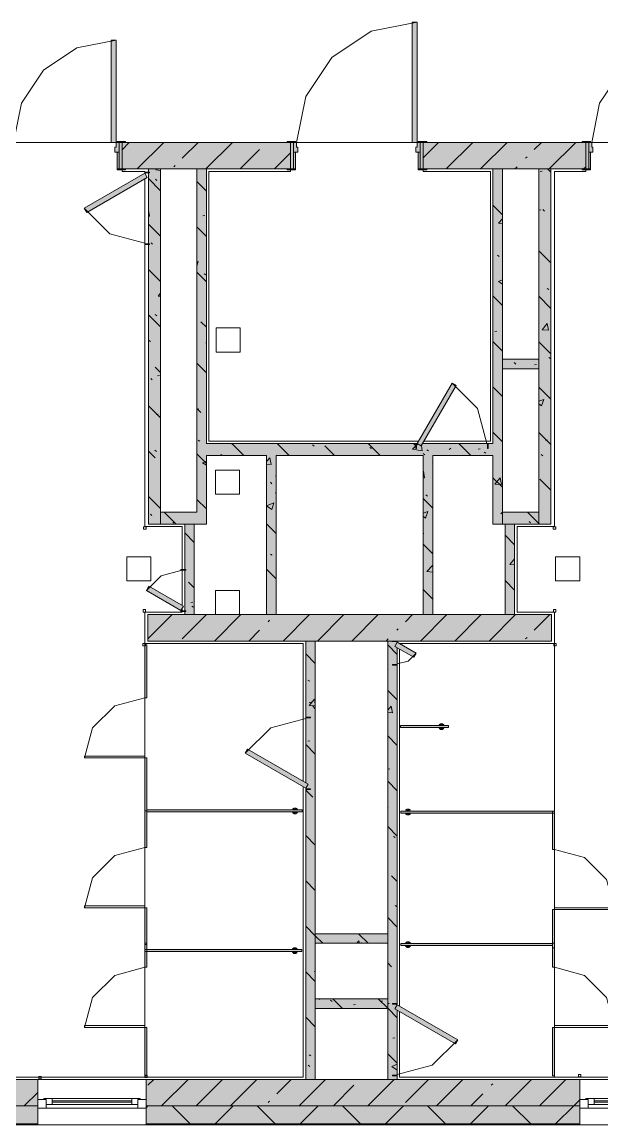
# Model space of a CAD drawing. Header units: millimetres. Extents: x -3817 to 677485, y -22715 to 103890.
# Drawn here: x 29454.9 to 29492.8, y 201.1 to 273.2 of the extents above; entities that cross this region are included whole.
import ezdxf

# ---------------------------------------------------------------- set-up
doc = ezdxf.new("R2010")
doc.units = ezdxf.units.MM
doc.layers.add('PDF _Геометрия', color=7, linetype='Continuous', true_color=0x1d1d1d)
doc.layers.add('PDF _Сплошная заливка', color=7, linetype='Continuous', true_color=0xffffff)

msp = doc.modelspace()

# ---------------------------------------------------------------- hatches: boundary and pattern name
at = {"layer": 'PDF _Сплошная заливка', "true_color": 0xe2e2e2, "transparency": 33554559}
for points in [[(29480.402, 265.343), (29480.717, 265.343), (29480.717, 273.217), (29480.402, 273.217), (29480.402, 266.669)], [(29460.718, 265.343), (29461.033, 265.343), (29461.033, 272.036), (29460.718, 272.036), (29460.718, 266.669)], [(29473.434, 223.124), (29473.591, 223.397), (29469.636, 225.68), (29469.479, 225.407), (29470.859, 224.61)]]:
    msp.add_hatch(color=254, dxfattribs=at).paths.add_polyline_path(points)
h = msp.add_hatch(color=254, dxfattribs=at)
h.paths.add_polyline_path([(29454.143, 264.713), (29454.419, 264.713), (29454.34, 265.343), (29454.143, 265.343)], flags=0)
h.paths.add_polyline_path([(29460.954, 264.713), (29461.23, 264.713), (29461.23, 265.343), (29461.033, 265.343), (29461.033, 265.028)], flags=0)
at = {"layer": 'PDF _Сплошная заливка', "transparency": 33554559}
h = msp.add_hatch(color=256, dxfattribs=at)
h.paths.add_polyline_path([(29500.221, 263.611), (29500.795, 263.611), (29500.795, 265.343), (29499.22, 265.343), (29499.22, 263.611), (29499.457, 263.611)], flags=0)
h.paths.add_polyline_path([(29463.159, 263.611), (29472.45, 263.611), (29472.45, 265.343), (29461.426, 265.343), (29461.426, 263.611), (29461.663, 263.611)], flags=0)
h.paths.add_polyline_path([(29491.504, 263.611), (29491.74, 263.611), (29491.74, 265.343), (29481.111, 265.343), (29481.111, 263.611), (29489.457, 263.611)], flags=0)
at = {"layer": 'PDF _Сплошная заливка', "true_color": 0xe2e2e2, "transparency": 33554559}
h = msp.add_hatch(color=254, dxfattribs=at)
h.paths.add_polyline_path([(29472.647, 264.713), (29472.922, 264.713), (29472.843, 265.343), (29472.647, 265.343)], flags=0)
h.paths.add_polyline_path([(29480.638, 264.713), (29480.914, 264.713), (29480.914, 265.343), (29480.717, 265.343), (29480.717, 265.028)], flags=0)
h = msp.add_hatch(color=254, dxfattribs=at)
h.paths.add_polyline_path([(29491.937, 264.713), (29492.213, 264.713), (29492.134, 265.343), (29491.937, 265.343)], flags=0)
h.paths.add_polyline_path([(29498.748, 264.713), (29499.024, 264.713), (29499.024, 265.343), (29498.827, 265.343), (29498.827, 265.028)], flags=0)
at = {"layer": 'PDF _Сплошная заливка', "transparency": 33554559}
for points in [[(29463.519, 240.383), (29463.946, 240.383), (29463.946, 263.611), (29463.159, 263.611), (29463.159, 240.383)], [(29466.308, 241.171), (29466.938, 241.171), (29466.938, 263.611), (29466.308, 263.611), (29466.308, 249.06)], [(29483.273, 244.871), (29485.678, 244.871), (29485.678, 245.659), (29481.081, 245.659), (29480.99, 245.501), (29480.638, 245.659), (29466.938, 245.659), (29466.938, 244.871), (29481.741, 244.871)], [(29473.434, 232.746), (29489.496, 232.746), (29489.496, 234.478), (29463.119, 234.478), (29463.119, 232.746), (29470.859, 232.746)], [(29474.064, 204.085), (29474.064, 232.746), (29473.434, 232.746), (29473.434, 223.488), (29473.591, 223.397), (29473.434, 223.045), (29473.434, 204.085)], [(29479.425, 204.085), (29479.37, 208.635), (29479.267, 208.694), (29479.425, 209.046), (29479.413, 232.31), (29479.267, 232.394), (29479.425, 232.746), (29478.795, 232.746), (29478.795, 204.085)]]:
    msp.add_hatch(color=256, dxfattribs=at).paths.add_polyline_path(points)
h = msp.add_hatch(color=256, dxfattribs=at)
h.paths.add_polyline_path([(29485.54, 201.172), (29491.347, 201.172), (29491.347, 202.353), (29463.001, 202.353), (29463.001, 201.172), (29470.859, 201.172)], flags=0)
h.paths.add_polyline_path([(29531.03, 201.172), (29531.03, 202.353), (29498.433, 202.353), (29498.433, 201.172), (29529.583, 201.172)], flags=0)
h.paths.add_polyline_path([(29448.838, 201.172), (29455.915, 201.172), (29455.915, 202.353), (29448.041, 202.353), (29448.041, 201.172)], flags=0)
h.paths.add_polyline_path([(29440.955, 201.172), (29440.955, 202.353), (29436.624, 202.353), (29436.624, 201.172)], flags=0)
h.paths.add_polyline_path([(29420.089, 201.172), (29420.089, 202.353), (29414.578, 202.353), (29414.578, 201.172), (29418.515, 201.172)], flags=0)
h.paths.add_polyline_path([(29390.169, 201.172), (29390.169, 202.353), (29380.855, 202.353), (29380.855, 201.172), (29384.028, 201.172)], flags=0)

# ---------------------------------------------------------------- linework, layer by layer
at = {"layer": 'PDF _Геометрия', "color": 253, "lineweight": 9, "true_color": 0xaaaaaa}
for points in [[(29472.843, 265.343), (29480.402, 265.343), (29472.843, 265.343), (29473.443, 268.356), (29475.149, 270.91), (29477.704, 272.617), (29480.717, 273.217)], [(29454.34, 265.343), (29454.85, 267.904), (29456.3, 270.075), (29458.472, 271.526), (29461.033, 272.036)], [(29492.134, 265.343), (29492.643, 267.904), (29494.094, 270.075), (29496.266, 271.526), (29498.827, 272.036)], [(29461.663, 265.343), (29472.213, 265.343)], [(29481.347, 265.343), (29491.504, 265.343)], [(29489.701, 240.255), (29489.701, 263.453), (29491.74, 263.453), (29491.74, 263.548), (29491.74, 263.453), (29489.701, 263.453), (29489.701, 240.226), (29487.252, 240.226), (29487.252, 234.635), (29489.701, 234.635), (29489.701, 232.588), (29489.701, 204.243), (29498.276, 204.243)], [(29462.915, 240.226), (29465.363, 240.226), (29465.363, 235.067), (29465.363, 240.226), (29462.915, 240.226), (29462.915, 262.964), (29462.915, 240.255)], [(29462.915, 258.76), (29460.631, 259.372), (29458.96, 261.044)], [(29485.284, 245.659), (29484.672, 247.942), (29483, 249.613)], [(29489.701, 234.635), (29487.252, 234.635), (29487.252, 240.226), (29489.701, 240.226)], [(29465.277, 237.352), (29463.977, 237.004), (29463.026, 236.053)], [(29462.915, 234.635), (29465.363, 234.635), (29465.363, 234.903), (29465.363, 234.635), (29462.915, 234.635), (29462.915, 232.588), (29462.915, 204.243), (29454.138, 204.243)], [(29454.138, 204.243), (29462.915, 204.243), (29473.276, 204.243), (29473.276, 223.215), (29473.276, 204.243), (29462.915, 204.243), (29462.915, 232.588), (29473.276, 232.588), (29473.276, 223.578), (29473.276, 232.588), (29462.915, 232.588)], [(29498.276, 204.243), (29489.701, 204.243), (29479.575, 204.243), (29479.575, 208.516), (29479.575, 204.243), (29489.701, 204.243), (29489.701, 232.588), (29479.575, 232.588), (29489.701, 232.588)], [(29479.575, 208.88), (29479.575, 232.216), (29479.575, 208.88)], [(29479.425, 231.25), (29480.133, 231.439), (29480.652, 231.958)], [(29473.434, 227.691), (29471.15, 227.079), (29469.479, 225.407)], [(29479.425, 204.4), (29481.708, 205.012), (29483.38, 206.684)]]:
    msp.add_lwpolyline(points, dxfattribs=at)
for points in [[(29480.717, 273.217), (29480.402, 273.217), (29480.402, 265.343), (29480.717, 265.343)], [(29461.033, 272.036), (29460.718, 272.036), (29460.718, 265.343), (29461.033, 265.343)], [(29461.111, 265.343), (29461.663, 265.343), (29461.663, 265.406), (29461.111, 265.406)], [(29472.765, 265.343), (29472.765, 265.406), (29472.213, 265.406), (29472.213, 265.343)], [(29480.796, 265.343), (29481.347, 265.343), (29481.347, 265.406), (29480.796, 265.406)], [(29492.055, 265.343), (29492.055, 265.406), (29491.504, 265.406), (29491.504, 265.343)], [(29454.261, 265.343), (29460.718, 265.343)], [(29461.033, 265.343), (29461.033, 265.028), (29460.954, 265.028), (29460.954, 264.713), (29461.23, 264.713), (29461.23, 265.343)], [(29461.111, 265.335), (29461.23, 265.335), (29461.23, 265.343), (29461.111, 265.343)], [(29461.111, 263.611), (29461.23, 263.611), (29461.23, 264.713), (29461.111, 264.713)], [(29461.23, 263.611), (29461.426, 263.611), (29461.426, 265.343), (29461.23, 265.343)], [(29472.647, 263.611), (29472.647, 265.343), (29472.45, 265.343), (29472.45, 263.611)], [(29472.843, 265.343), (29472.647, 265.343), (29472.647, 264.713), (29472.922, 264.713), (29472.922, 265.028), (29472.843, 265.028)], [(29472.765, 265.335), (29472.765, 265.343), (29472.647, 265.343), (29472.647, 265.335)], [(29472.765, 263.611), (29472.765, 264.713), (29472.647, 264.713), (29472.647, 263.611)], [(29480.717, 265.343), (29480.717, 265.028), (29480.638, 265.028), (29480.638, 264.713), (29480.914, 264.713), (29480.914, 265.343)], [(29480.796, 265.335), (29480.914, 265.335), (29480.914, 265.343), (29480.796, 265.343)], [(29480.796, 263.611), (29480.914, 263.611), (29480.914, 264.713), (29480.796, 264.713)], [(29480.914, 263.611), (29481.111, 263.611), (29481.111, 265.343), (29480.914, 265.343)], [(29491.937, 263.611), (29491.937, 265.343), (29491.74, 265.343), (29491.74, 263.611)], [(29492.134, 265.343), (29491.937, 265.343), (29491.937, 264.713), (29492.213, 264.713), (29492.213, 265.028), (29492.134, 265.028)], [(29492.055, 265.335), (29492.055, 265.343), (29491.937, 265.343), (29491.937, 265.335)], [(29492.055, 263.611), (29492.055, 264.713), (29491.937, 264.713), (29491.937, 263.611)], [(29492.055, 265.343), (29498.512, 265.343)], [(29458.96, 261.044), (29459.117, 260.771), (29463.072, 263.054), (29462.915, 263.327)], [(29461.111, 263.548), (29461.663, 263.548), (29461.663, 263.611), (29461.111, 263.611)], [(29461.426, 263.548), (29461.426, 263.453), (29462.915, 263.453), (29462.915, 263.327), (29462.915, 263.453), (29461.426, 263.453)], [(29463.229, 263.367), (29463.229, 263.406), (29462.915, 263.406), (29462.915, 263.367)], [(29472.45, 263.453), (29467.096, 263.453), (29467.096, 245.816), (29480.808, 245.816), (29467.096, 245.816), (29467.096, 263.453), (29472.45, 263.453), (29472.45, 263.548)], [(29472.765, 263.548), (29472.765, 263.611), (29472.213, 263.611), (29472.213, 263.548)], [(29480.796, 263.548), (29481.347, 263.548), (29481.347, 263.611), (29480.796, 263.611)], [(29481.111, 263.548), (29481.111, 263.453), (29485.52, 263.453), (29485.52, 245.816), (29481.172, 245.816), (29485.52, 245.816), (29485.52, 263.453), (29481.111, 263.453)], [(29492.055, 263.548), (29492.055, 263.611), (29491.504, 263.611), (29491.504, 263.548)], [(29463.229, 258.721), (29462.915, 258.721), (29462.915, 258.682), (29463.229, 258.682)], [(29467.57, 253.217), (29467.57, 251.642), (29469.145, 251.642), (29469.145, 253.217)], [(29467.57, 253.217), (29469.145, 253.217), (29469.145, 251.642), (29467.57, 251.642)], [(29483, 249.613), (29480.717, 245.659), (29480.99, 245.501), (29483.273, 249.456)], [(29480.678, 245.344), (29480.678, 245.659), (29480.638, 245.659), (29480.638, 245.344)], [(29485.323, 245.344), (29485.363, 245.344), (29485.363, 245.659), (29485.323, 245.659)], [(29467.529, 242.352), (29469.103, 242.352), (29469.103, 243.926), (29467.529, 243.926)], [(29469.103, 242.352), (29467.529, 242.352), (29467.529, 243.926), (29469.103, 243.926)], [(29463.31, 238.257), (29461.736, 238.257), (29461.736, 236.682), (29463.31, 236.682)], [(29463.31, 238.257), (29463.31, 236.682), (29461.736, 236.682), (29461.736, 238.257)], [(29491.351, 238.258), (29489.776, 238.258), (29489.776, 236.683), (29491.351, 236.683)], [(29491.351, 238.258), (29491.351, 236.683), (29489.776, 236.683), (29489.776, 238.258)], [(29465.592, 237.391), (29465.592, 237.43), (29465.277, 237.43), (29465.277, 237.391)], [(29463.026, 236.053), (29465.277, 234.753), (29465.434, 235.026), (29463.184, 236.325)], [(29467.529, 234.478), (29469.103, 234.478), (29469.103, 236.053), (29467.529, 236.053)], [(29469.103, 234.478), (29467.529, 234.478), (29467.529, 236.053), (29469.103, 236.053)], [(29465.592, 234.714), (29465.277, 234.714), (29465.277, 234.675), (29465.592, 234.675)], [(29479.11, 232.706), (29479.425, 232.706), (29479.425, 232.746), (29479.11, 232.746)], [(29480.652, 231.958), (29479.425, 232.667), (29479.267, 232.394), (29480.495, 231.685)], [(29479.11, 231.21), (29479.11, 231.171), (29479.425, 231.171), (29479.425, 231.21)], [(29473.749, 227.73), (29473.749, 227.769), (29473.434, 227.769), (29473.434, 227.73)], [(29469.479, 225.407), (29473.434, 223.124), (29473.591, 223.397), (29469.636, 225.68)], [(29473.749, 223.085), (29473.434, 223.085), (29473.434, 223.045), (29473.749, 223.045)], [(29479.11, 209.006), (29479.425, 209.006), (29479.425, 209.046), (29479.11, 209.046)], [(29483.38, 206.684), (29479.425, 208.967), (29479.267, 208.694), (29483.222, 206.411)], [(29479.11, 204.361), (29479.11, 204.321), (29479.425, 204.321), (29479.425, 204.361)]]:
    msp.add_lwpolyline(points, close=True, dxfattribs=at)
at = {"layer": 'PDF _Геометрия', "color": 7, "lineweight": 9}
for points in [[(29461.426, 264.867), (29461.903, 265.343)], [(29461.426, 265.343), (29461.426, 263.611)], [(29472.213, 265.343), (29461.663, 265.343)], [(29462.415, 263.611), (29464.148, 265.343)], [(29465.366, 264.316), (29466.393, 265.343)], [(29466.905, 263.611), (29468.638, 265.343)], [(29469.15, 263.611), (29470.417, 264.877)], [(29471.395, 263.611), (29472.45, 264.665)], [(29472.45, 263.611), (29472.45, 265.343)], [(29481.111, 264.346), (29482.108, 265.343)], [(29481.111, 265.343), (29481.111, 263.611)], [(29491.504, 265.343), (29481.347, 265.343)], [(29482.62, 263.611), (29484.353, 265.343)], [(29484.865, 263.611), (29486.598, 265.343)], [(29488.377, 264.877), (29488.843, 265.343)], [(29489.355, 263.611), (29491.087, 265.343)], [(29491.74, 263.611), (29491.74, 265.343)], [(29487.816, 264.316), (29487.909, 264.409)], [(29461.663, 263.611), (29463.159, 263.611)], [(29480.638, 245.659), (29466.938, 245.659), (29466.938, 263.611), (29466.308, 263.611), (29466.308, 241.171), (29463.946, 241.171), (29463.946, 240.383), (29466.938, 240.383), (29466.938, 241.171), (29466.938, 244.871), (29470.875, 244.871), (29470.875, 234.478), (29463.119, 234.478), (29463.119, 232.746), (29473.434, 232.746), (29473.434, 227.769), (29473.434, 223.488)], [(29463.946, 263.611), (29466.308, 263.611)], [(29464.805, 263.755), (29464.898, 263.848)], [(29466.938, 263.611), (29472.213, 263.611)], [(29478.795, 231.171), (29478.795, 232.746), (29479.425, 232.746), (29489.496, 232.746), (29489.496, 234.478), (29481.741, 234.478), (29481.741, 244.871), (29485.363, 244.871), (29485.678, 244.871), (29485.678, 240.383), (29486.307, 240.383), (29486.307, 263.611), (29488.67, 263.611)], [(29486.307, 263.611), (29485.678, 263.611), (29485.678, 245.659), (29485.363, 245.659), (29481.081, 245.659)], [(29481.347, 263.611), (29485.678, 263.611)], [(29487.11, 263.611), (29487.255, 263.755)], [(29489.457, 263.611), (29491.504, 263.611)], [(29491.6, 263.611), (29491.74, 263.751)], [(29463.119, 232.885), (29464.712, 234.478)], [(29465.366, 232.886), (29466.957, 234.478)], [(29467.47, 232.746), (29469.202, 234.478)], [(29467.529, 234.478), (29469.103, 234.478)], [(29470.875, 234.478), (29471.505, 234.478)], [(29471.96, 232.746), (29473.692, 234.478)], [(29474.205, 232.746), (29475.937, 234.478)], [(29476.45, 232.746), (29478.182, 234.478)], [(29479.958, 234.009), (29480.427, 234.478)], [(29480.94, 232.746), (29482.672, 234.478)], [(29481.111, 234.478), (29481.741, 234.478)], [(29483.185, 232.746), (29484.917, 234.478)], [(29485.43, 232.746), (29487.162, 234.478)], [(29488.377, 233.448), (29489.407, 234.478)], [(29470.978, 234.009), (29471.072, 234.102)], [(29469.715, 232.746), (29470.417, 233.448)], [(29479.397, 233.448), (29479.49, 233.541)], [(29487.816, 232.886), (29487.909, 232.98)], [(29474.064, 232.746), (29473.434, 232.746)], [(29478.695, 232.746), (29478.836, 232.886)], [(29479.425, 209.046), (29479.425, 232.303), (29479.425, 231.171)], [(29458.978, 225.1), (29462.915, 225.1), (29462.915, 225.226), (29458.978, 225.226), (29458.978, 225.1), (29459.505, 227.069), (29460.946, 228.51), (29462.915, 229.037)], [(29482.467, 227.269), (29482.37, 227.34), (29482.25, 227.34), (29482.153, 227.269)], [(29482.394, 227.239), (29482.31, 227.274), (29482.226, 227.239)], [(29482.153, 227.041), (29482.25, 226.971), (29482.37, 226.971), (29482.467, 227.041)], [(29482.226, 227.071), (29482.31, 227.037), (29482.394, 227.071)], [(29473.434, 223.045), (29473.434, 204.085), (29474.064, 204.085)], [(29472.896, 221.758), (29472.799, 221.828), (29472.679, 221.828), (29472.582, 221.758)], [(29472.582, 221.53), (29472.679, 221.459), (29472.799, 221.459), (29472.896, 221.53)], [(29472.823, 221.727), (29472.739, 221.762), (29472.655, 221.727)], [(29472.655, 221.56), (29472.739, 221.525), (29472.823, 221.56)], [(29480.281, 221.679), (29480.184, 221.749), (29480.064, 221.749), (29479.967, 221.679)], [(29479.967, 221.451), (29480.064, 221.381), (29480.184, 221.381), (29480.281, 221.451)], [(29480.208, 221.649), (29480.124, 221.684), (29480.04, 221.649)], [(29480.04, 221.481), (29480.124, 221.446), (29480.208, 221.481)], [(29458.978, 215.307), (29462.915, 215.307), (29462.915, 215.433), (29458.978, 215.433), (29458.978, 215.307), (29459.505, 217.275), (29460.946, 218.716), (29462.915, 219.244)], [(29493.638, 215.188), (29489.701, 215.188), (29489.701, 215.314), (29493.638, 215.314), (29493.638, 215.188), (29493.11, 217.157), (29491.669, 218.597), (29489.701, 219.125)], [(29480.281, 213.018), (29480.184, 213.088), (29480.064, 213.088), (29479.967, 213.018)], [(29479.967, 212.79), (29480.064, 212.719), (29480.184, 212.719), (29480.281, 212.79)], [(29480.208, 212.988), (29480.124, 213.022), (29480.04, 212.988)], [(29480.04, 212.82), (29480.124, 212.785), (29480.208, 212.82)], [(29472.884, 212.624), (29472.787, 212.694), (29472.668, 212.694), (29472.571, 212.624)], [(29472.571, 212.396), (29472.668, 212.326), (29472.787, 212.326), (29472.884, 212.396)], [(29472.812, 212.594), (29472.728, 212.629), (29472.644, 212.594)], [(29472.644, 212.426), (29472.728, 212.391), (29472.812, 212.426)], [(29458.978, 207.479), (29462.915, 207.479), (29462.915, 207.605), (29458.978, 207.605), (29458.978, 207.479), (29459.505, 209.447), (29460.946, 210.888), (29462.915, 211.416)], [(29493.638, 207.479), (29489.701, 207.479), (29489.701, 207.605), (29493.638, 207.605), (29493.638, 207.479), (29493.11, 209.447), (29491.669, 210.888), (29489.701, 211.416)], [(29478.795, 204.085), (29479.425, 204.085), (29479.425, 204.321), (29479.425, 208.603)], [(29479.425, 204.085), (29491.347, 204.085), (29491.347, 202.353), (29491.347, 201.109), (29498.433, 201.109), (29498.433, 202.353), (29498.433, 204.085), (29500.795, 204.085), (29500.795, 202.353), (29498.433, 202.353), (29498.433, 204.085), (29491.347, 204.085), (29491.347, 202.353), (29463.001, 202.353), (29463.001, 204.085), (29455.915, 204.085), (29455.915, 202.353), (29455.915, 201.109), (29463.001, 201.109), (29463.001, 202.353), (29463.001, 204.085), (29473.434, 204.085)], [(29463.121, 203.702), (29463.505, 204.085)], [(29464.017, 202.353), (29465.75, 204.085)], [(29466.262, 202.353), (29467.995, 204.085)], [(29468.507, 202.353), (29470.24, 204.085)], [(29471.54, 203.14), (29472.485, 204.085)], [(29472.997, 202.353), (29474.73, 204.085)], [(29477.487, 202.353), (29479.219, 204.085)], [(29479.958, 202.579), (29481.464, 204.085)], [(29481.977, 202.353), (29483.709, 204.085)], [(29486.467, 202.353), (29488.199, 204.085)], [(29488.712, 202.353), (29490.444, 204.085)], [(29475.242, 202.353), (29476.591, 203.702)], [(29485.571, 203.702), (29485.664, 203.795)], [(29455.037, 202.353), (29455.915, 203.23)], [(29456.466, 202.762), (29455.915, 202.762)], [(29456.309, 202.841), (29462.608, 202.841)], [(29456.86, 202.841), (29456.86, 202.447)], [(29456.86, 202.684), (29462.056, 202.684)], [(29462.056, 202.841), (29462.056, 202.447)], [(29463.001, 202.762), (29462.45, 202.762)], [(29470.978, 202.579), (29471.072, 202.672)], [(29484.222, 202.353), (29485.01, 203.14)], [(29490.957, 202.353), (29491.347, 202.742)], [(29491.898, 202.762), (29491.347, 202.762)], [(29491.74, 202.841), (29498.039, 202.841)], [(29492.291, 202.841), (29492.291, 202.447)], [(29492.291, 202.684), (29497.488, 202.684)], [(29455.915, 202.211), (29463.001, 202.211)], [(29462.056, 202.605), (29456.86, 202.605)], [(29463.001, 202.234), (29463.12, 202.353)], [(29465.876, 201.172), (29464.695, 202.353)], [(29467.507, 201.172), (29468.688, 202.353)], [(29471.444, 201.172), (29470.263, 202.353)], [(29473.074, 201.172), (29474.256, 202.353)], [(29477.011, 201.172), (29475.83, 202.353)], [(29478.642, 201.172), (29479.823, 202.353)], [(29482.579, 201.172), (29481.398, 202.353)], [(29484.21, 201.172), (29485.391, 202.353)], [(29488.146, 201.172), (29486.965, 202.353)], [(29489.777, 201.172), (29490.958, 202.353)], [(29491.347, 202.211), (29498.433, 202.211)], [(29497.488, 202.605), (29492.291, 202.605)], [(29448.041, 201.172), (29455.915, 201.172)], [(29448.041, 201.148), (29455.915, 201.148)], [(29460.639, 201.109), (29463.001, 201.109), (29460.639, 201.109)], [(29463.001, 201.172), (29491.347, 201.172)], [(29463.001, 201.148), (29491.347, 201.148)]]:
    msp.add_lwpolyline(points, dxfattribs=at)
for points in [[(29463.159, 263.611), (29463.159, 263.406), (29463.159, 258.682), (29463.159, 240.383), (29463.946, 240.383), (29463.946, 258.682), (29463.946, 263.406), (29463.946, 263.611)], [(29488.67, 263.611), (29488.67, 240.383), (29489.457, 240.383), (29489.457, 263.611)], [(29486.307, 250.54), (29488.67, 250.54), (29488.67, 251.17), (29486.307, 251.17)], [(29481.111, 234.478), (29471.505, 234.478), (29471.505, 244.871), (29480.638, 244.871), (29481.111, 244.871)], [(29488.67, 241.171), (29486.307, 241.171), (29486.307, 240.383), (29488.67, 240.383)], [(29462.993, 240.064), (29462.993, 240.218), (29462.836, 240.218), (29462.836, 240.064)], [(29466.151, 234.478), (29466.151, 240.383), (29465.521, 240.383), (29465.521, 234.478)], [(29487.095, 234.478), (29487.095, 240.383), (29486.465, 240.383), (29486.465, 234.478)], [(29489.622, 240.214), (29489.622, 240.06), (29489.78, 240.06), (29489.78, 240.214)], [(29462.8, 234.643), (29462.954, 234.643), (29462.954, 234.801), (29462.8, 234.801)], [(29489.626, 234.643), (29489.78, 234.643), (29489.78, 234.801), (29489.626, 234.801)], [(29462.95, 232.58), (29462.796, 232.58), (29462.796, 232.423), (29462.95, 232.423)], [(29462.915, 232.501), (29462.915, 229.037), (29463.041, 229.037), (29463.041, 232.501)], [(29474.064, 204.085), (29474.064, 223.045), (29474.064, 227.769), (29474.064, 232.746), (29478.795, 232.746), (29478.795, 209.046), (29478.795, 204.321), (29478.795, 204.085)], [(29489.662, 232.576), (29489.662, 232.423), (29489.819, 232.423), (29489.819, 232.576)], [(29482.772, 227.218), (29479.623, 227.218), (29479.623, 227.092), (29482.772, 227.092)], [(29482.411, 227.218), (29482.321, 227.273), (29482.223, 227.235), (29482.209, 227.218)], [(29482.212, 227.253), (29482.31, 227.294), (29482.408, 227.253), (29482.31, 227.294)], [(29482.209, 227.092), (29482.299, 227.037), (29482.397, 227.075), (29482.411, 227.092)], [(29482.408, 227.057), (29482.31, 227.017), (29482.212, 227.057), (29482.31, 227.017)], [(29462.915, 225.1), (29462.915, 221.636), (29463.041, 221.636), (29463.041, 225.1)], [(29462.915, 221.647), (29462.915, 219.244), (29463.041, 219.244), (29463.041, 221.647)], [(29473.201, 221.707), (29463.043, 221.707), (29463.043, 221.581), (29473.201, 221.581)], [(29472.84, 221.707), (29472.75, 221.762), (29472.652, 221.724), (29472.638, 221.707)], [(29472.638, 221.581), (29472.728, 221.525), (29472.826, 221.563), (29472.84, 221.581)], [(29472.641, 221.741), (29472.739, 221.782), (29472.837, 221.741), (29472.739, 221.782)], [(29472.837, 221.546), (29472.739, 221.505), (29472.641, 221.546), (29472.739, 221.505)], [(29479.662, 221.502), (29489.699, 221.502), (29489.699, 221.628), (29479.662, 221.628)], [(29480.225, 221.628), (29480.135, 221.683), (29480.037, 221.645), (29480.024, 221.628)], [(29480.024, 221.502), (29480.113, 221.447), (29480.212, 221.485), (29480.225, 221.502)], [(29480.026, 221.663), (29480.124, 221.703), (29480.222, 221.663), (29480.124, 221.703)], [(29480.222, 221.467), (29480.124, 221.427), (29480.026, 221.467), (29480.124, 221.427)], [(29489.701, 219.125), (29489.701, 221.624), (29489.575, 221.624), (29489.575, 219.125)], [(29462.915, 215.307), (29462.915, 212.904), (29463.041, 212.904), (29463.041, 215.307)], [(29489.701, 212.689), (29489.701, 215.188), (29489.575, 215.188), (29489.575, 212.689)], [(29474.064, 212.983), (29478.795, 212.983), (29478.795, 213.612), (29474.064, 213.612)], [(29462.915, 212.99), (29462.915, 211.416), (29463.041, 211.416), (29463.041, 212.99)], [(29479.662, 212.841), (29489.572, 212.841), (29489.572, 212.967), (29479.662, 212.967)], [(29480.225, 212.967), (29480.135, 213.022), (29480.037, 212.984), (29480.024, 212.967)], [(29480.024, 212.841), (29480.113, 212.786), (29480.212, 212.824), (29480.225, 212.841)], [(29480.026, 213.002), (29480.124, 213.042), (29480.222, 213.002), (29480.124, 213.042)], [(29480.222, 212.806), (29480.124, 212.765), (29480.026, 212.806), (29480.124, 212.765)], [(29489.701, 211.416), (29489.701, 212.99), (29489.575, 212.99), (29489.575, 211.416)], [(29473.19, 212.573), (29462.919, 212.573), (29462.919, 212.447), (29473.19, 212.447)], [(29472.828, 212.573), (29472.738, 212.628), (29472.64, 212.59), (29472.627, 212.573)], [(29472.627, 212.447), (29472.717, 212.392), (29472.815, 212.43), (29472.828, 212.447)], [(29472.63, 212.608), (29472.728, 212.648), (29472.825, 212.608), (29472.728, 212.648)], [(29472.825, 212.412), (29472.728, 212.372), (29472.63, 212.412), (29472.728, 212.372)], [(29474.064, 208.731), (29478.795, 208.731), (29478.795, 209.361), (29474.064, 209.361)], [(29462.915, 207.479), (29462.915, 204.329), (29463.041, 204.329), (29463.041, 207.479)], [(29489.701, 204.329), (29489.701, 207.479), (29489.575, 207.479), (29489.575, 204.329)], [(29455.915, 202.353), (29455.915, 204.085), (29453.946, 204.085), (29453.946, 202.353)], [(29456.149, 204.128), (29456.149, 204.282), (29455.992, 204.282), (29455.992, 204.128)], [(29462.922, 204.357), (29462.922, 204.203), (29463.08, 204.203), (29463.08, 204.357)], [(29491.268, 204.404), (29491.268, 204.251), (29491.425, 204.251), (29491.425, 204.404)], [(29455.915, 202.211), (29455.915, 202.762), (29456.466, 202.762), (29456.466, 202.211)], [(29462.608, 202.841), (29456.309, 202.841), (29456.309, 202.762), (29456.466, 202.762), (29456.466, 202.447), (29462.45, 202.447), (29462.45, 202.762), (29462.608, 202.762)], [(29462.45, 202.211), (29462.45, 202.762), (29463.001, 202.762), (29463.001, 202.211)], [(29491.347, 202.211), (29491.347, 202.762), (29491.898, 202.762), (29491.898, 202.211)], [(29498.039, 202.841), (29491.74, 202.841), (29491.74, 202.762), (29491.898, 202.762), (29491.898, 202.447), (29497.882, 202.447), (29497.882, 202.762), (29498.039, 202.762)], [(29448.041, 202.353), (29448.041, 201.109), (29455.915, 201.109), (29455.915, 202.353), (29453.946, 202.353), (29451.742, 202.353)], [(29463.001, 202.353), (29463.001, 201.109), (29491.347, 201.109), (29491.347, 202.353)], [(29455.915, 201.109), (29458.277, 201.109)], [(29491.347, 201.109), (29493.709, 201.109)]]:
    msp.add_lwpolyline(points, close=True, dxfattribs=at)
at = {"layer": 'PDF _Геометрия', "color": 8, "lineweight": 9, "true_color": 0x787878}
for points in [[(29463.946, 263.503), (29463.625, 263.552), (29463.681, 263.611)], [(29486.307, 263.588), (29486.285, 263.611)], [(29488.768, 263.455), (29488.898, 263.472)], [(29489.457, 263.407), (29489.253, 263.611)], [(29463.946, 262.192), (29463.159, 262.979)], [(29463.615, 262.954), (29463.712, 262.865)], [(29466.938, 262.168), (29466.308, 262.798)], [(29486.307, 260.617), (29485.678, 261.247)], [(29463.232, 260.528), (29463.159, 260.928)], [(29463.159, 260.535), (29463.232, 260.529)], [(29466.699, 260.55), (29466.83, 260.567)], [(29486.307, 260.035), (29486.036, 260.077), (29486.307, 260.359)], [(29488.679, 260.925), (29488.809, 260.942)], [(29489.043, 260.852), (29488.945, 260.951)], [(29463.946, 259.22), (29463.159, 260.008)], [(29466.938, 259.2), (29466.308, 259.83)], [(29463.326, 258.778), (29463.423, 258.689)], [(29489.457, 257.467), (29488.67, 258.255)], [(29466.308, 257.525), (29466.406, 257.563)], [(29466.308, 257.27), (29466.406, 257.562)], [(29486.074, 257.883), (29485.975, 257.982)], [(29463.946, 256.252), (29463.159, 257.04)], [(29463.159, 256.844), (29463.167, 256.839)], [(29466.938, 256.228), (29466.308, 256.858)], [(29466.792, 256.752), (29466.903, 256.681)], [(29486.307, 256.07), (29486.035, 256.253), (29486.307, 256.358)], [(29463.946, 255.286), (29463.785, 255.3), (29463.946, 255.492)], [(29486.307, 254.677), (29485.678, 255.307)], [(29489.457, 254.499), (29488.67, 255.287)], [(29489.212, 255.805), (29489.323, 255.734)], [(29463.946, 253.281), (29463.159, 254.068)], [(29463.594, 254.091), (29463.691, 254.001)], [(29466.938, 253.26), (29466.572, 253.626)], [(29489.307, 253.067), (29488.888, 253.104), (29489.226, 253.506)], [(29489.307, 253.067), (29489.226, 253.506)], [(29463.168, 252.393), (29463.279, 252.322)], [(29485.805, 252.992), (29485.936, 253.009)], [(29466.905, 252.235), (29466.938, 252.214)], [(29486.307, 251.709), (29485.678, 252.339)], [(29489.457, 251.528), (29488.67, 252.315)], [(29485.678, 251.389), (29485.699, 251.375)], [(29487.163, 250.854), (29487.064, 250.953)], [(29489.324, 251.288), (29489.436, 251.217)], [(29463.946, 250.313), (29463.603, 250.656)], [(29466.938, 250.289), (29466.308, 250.919)], [(29488.385, 250.813), (29488.515, 250.83)], [(29463.305, 249.914), (29463.402, 249.825)], [(29463.754, 250.088), (29463.885, 250.106)], [(29486.307, 248.738), (29485.678, 249.368)], [(29489.457, 248.56), (29488.67, 249.347)], [(29463.946, 247.341), (29463.159, 248.129)], [(29488.67, 248.42), (29489, 248.547)], [(29488.67, 248.252), (29488.859, 248.124)], [(29488.859, 248.124), (29489, 248.547)], [(29463.665, 247.558), (29463.796, 247.576)], [(29466.572, 247.687), (29466.308, 247.951)], [(29466.316, 247.907), (29466.447, 247.925)], [(29486.307, 245.77), (29485.678, 246.4)], [(29489.457, 245.588), (29488.67, 246.376)], [(29489.105, 245.871), (29489.236, 245.888)], [(29463.573, 245.227), (29463.671, 245.138)], [(29466.41, 245.883), (29466.521, 245.812)], [(29468.544, 245.645), (29468.563, 245.659)], [(29469.388, 244.871), (29468.6, 245.659)], [(29470.251, 245.659), (29470.258, 245.654)], [(29472.356, 244.871), (29471.568, 245.659)], [(29473.883, 245.567), (29473.994, 245.496)], [(29475.327, 244.871), (29474.69, 245.509)], [(29478.295, 244.871), (29477.508, 245.659)], [(29477.62, 245.409), (29477.731, 245.338)], [(29481.044, 245.184), (29480.422, 245.281), (29480.76, 245.634)], [(29480.629, 245.509), (29480.479, 245.659)], [(29481.044, 245.184), (29481.004, 245.526)], [(29481.356, 245.251), (29481.468, 245.18)], [(29482.818, 245.273), (29482.923, 245.353)], [(29484.235, 244.871), (29483.447, 245.659)], [(29484.702, 245.291), (29484.833, 245.308)], [(29463.603, 244.717), (29463.159, 245.161)], [(29466.938, 244.349), (29466.308, 244.979)], [(29466.938, 244.236), (29466.688, 244.405), (29466.938, 244.5)], [(29467.886, 244.943), (29467.997, 244.872)], [(29470.875, 244.481), (29471.086, 244.733)], [(29471.167, 244.294), (29471.086, 244.732)], [(29481.223, 244.915), (29481.124, 245.014)], [(29485.093, 245.093), (29485.204, 245.022)], [(29488.829, 244.936), (29488.941, 244.865)], [(29470.875, 244.319), (29471.167, 244.294)], [(29481.111, 243.835), (29481.127, 243.854)], [(29481.208, 243.415), (29481.127, 243.854)], [(29481.741, 244.397), (29481.718, 244.42)], [(29471.225, 243.034), (29471.126, 243.133)], [(29471.457, 243.547), (29471.505, 243.554)], [(29481.111, 243.424), (29481.208, 243.415)], [(29486.307, 242.798), (29485.678, 243.428)], [(29486.229, 242.976), (29485.81, 243.013), (29486.148, 243.415)], [(29486.229, 242.976), (29486.148, 243.415)], [(29486.269, 243.391), (29486.307, 243.421)], [(29489.457, 242.62), (29488.746, 243.331)], [(29489.454, 243.718), (29489.457, 243.715)], [(29471.449, 242.452), (29471.505, 242.4)], [(29481.29, 242.316), (29481.387, 242.227)], [(29463.946, 241.402), (29463.159, 242.189)], [(29466.938, 241.381), (29466.308, 242.011)], [(29470.875, 241.59), (29471.356, 241.774)], [(29470.875, 241.581), (29471.214, 241.351)], [(29471.214, 241.351), (29471.356, 241.774)], [(29481.741, 241.426), (29481.111, 242.056)], [(29463.284, 241.05), (29463.382, 240.961)], [(29464.965, 240.383), (29464.177, 241.171)], [(29481.111, 241.097), (29481.416, 241.214)], [(29481.111, 240.901), (29481.274, 240.791)], [(29481.274, 240.79), (29481.416, 241.213)], [(29486.184, 241.061), (29486.288, 241.141)], [(29488.723, 240.383), (29488.67, 240.436), (29487.935, 241.171)], [(29464.739, 240.459), (29464.843, 240.54)], [(29471.505, 239.783), (29470.875, 240.412)], [(29488.046, 240.567), (29488.143, 240.478)], [(29466.151, 239.197), (29465.521, 239.827)], [(29481.111, 239.782), (29481.15, 239.787)], [(29487.095, 239.043), (29486.465, 239.673)], [(29481.718, 238.48), (29481.111, 239.088)], [(29471.127, 238.432), (29471.239, 238.361)], [(29487.095, 237.72), (29486.781, 237.748), (29487.095, 238.121)], [(29471.505, 236.815), (29470.875, 237.445)], [(29481.741, 237.243), (29481.35, 237.304), (29481.741, 237.711)], [(29466.151, 236.229), (29465.78, 236.599)], [(29487.095, 236.072), (29486.465, 236.701)], [(29481.741, 235.486), (29481.111, 236.116)], [(29465.933, 235.265), (29466.064, 235.282)], [(29465.998, 235.032), (29466.109, 234.961)], [(29481.739, 234.828), (29481.741, 234.828)], [(29479.425, 231.862), (29478.795, 232.492)], [(29474.064, 231.284), (29473.434, 231.914)], [(29478.795, 230.861), (29478.818, 230.879)], [(29473.584, 230.199), (29473.695, 230.128)], [(29479.425, 228.895), (29478.795, 229.524)], [(29473.653, 228.727), (29473.784, 228.744)], [(29474.064, 228.5), (29473.662, 228.535), (29473.999, 228.937)], [(29474.064, 228.588), (29473.999, 228.937)], [(29474.064, 228.316), (29473.898, 228.482)], [(29478.795, 228.23), (29479.02, 228.498)], [(29478.795, 228.086), (29479.101, 228.059)], [(29479.101, 228.059), (29479.02, 228.498)], [(29479.425, 225.923), (29478.795, 226.553)], [(29474.064, 225.345), (29473.434, 225.974)], [(29473.564, 226.196), (29473.695, 226.214)], [(29478.795, 224.367), (29478.925, 224.384)], [(29479.425, 222.955), (29478.795, 223.585)], [(29473.898, 222.543), (29473.434, 223.007)], [(29478.795, 221.848), (29478.836, 221.854)], [(29474.064, 219.405), (29473.434, 220.035)], [(29479.425, 219.984), (29478.795, 220.613)], [(29479.17, 219.973), (29479.281, 219.902)], [(29474.064, 216.437), (29473.434, 217.067)], [(29479.425, 217.016), (29479.045, 217.395)], [(29479.283, 215.456), (29479.394, 215.385)], [(29479.425, 214.044), (29478.795, 214.674)], [(29474.547, 212.983), (29474.064, 213.466), (29473.434, 214.095)], [(29477.518, 212.983), (29476.889, 213.612)], [(29476.779, 212.983), (29476.913, 213.142)], [(29476.942, 212.983), (29476.913, 213.141)], [(29476.99, 212.983), (29477.078, 213.016)], [(29477.067, 212.983), (29477.078, 213.016)], [(29479.045, 211.456), (29478.795, 211.706)], [(29474.064, 210.498), (29473.434, 211.128)], [(29473.991, 211.142), (29474.064, 211.152)], [(29474.312, 209.303), (29474.388, 209.361)], [(29475.051, 209.261), (29475.162, 209.19)], [(29475.831, 208.731), (29475.201, 209.361)], [(29479.425, 208.105), (29478.795, 208.734), (29478.169, 209.361)], [(29478.322, 209.194), (29478.453, 209.212)], [(29476.57, 208.964), (29476.701, 208.981)], [(29478.788, 209.103), (29478.795, 209.099), (29478.899, 209.032)], [(29474.064, 207.526), (29473.434, 208.156)], [(29479.132, 206.783), (29479.263, 206.8)], [(29473.658, 205.703), (29473.77, 205.632)], [(29479.425, 205.137), (29478.795, 205.767)], [(29473.7, 204.922), (29473.601, 205.021)], [(29479.412, 204.699), (29479.063, 204.934), (29479.425, 205.073)], [(29479.412, 204.699), (29479.425, 204.738)]]:
    msp.add_lwpolyline(points, dxfattribs=at)
at = {"layer": 'PDF _Сплошная заливка', "color": 254, "lineweight": 60, "true_color": 0xe2e2e2, "transparency": 33554559}
for points in [[(29461.663, 265.343), (29461.663, 265.406), (29461.111, 265.343)], [(29472.765, 265.343), (29472.765, 265.406), (29472.213, 265.343)], [(29481.347, 265.343), (29481.347, 265.406), (29480.796, 265.343)], [(29492.055, 265.343), (29492.055, 265.406), (29491.504, 265.343)], [(29461.23, 263.611), (29461.23, 264.713), (29461.111, 263.611), (29461.111, 264.713)], [(29472.765, 263.611), (29472.765, 264.713), (29472.647, 263.611), (29472.647, 264.713)], [(29480.914, 263.611), (29480.914, 264.713), (29480.796, 263.611), (29480.796, 264.713)], [(29492.055, 263.611), (29492.055, 264.713), (29491.937, 263.611), (29491.937, 264.713)], [(29459.117, 260.771), (29463.072, 263.054), (29458.96, 261.044), (29462.915, 263.327)], [(29461.663, 263.548), (29461.663, 263.611), (29461.111, 263.548)], [(29472.765, 263.548), (29472.765, 263.611), (29472.213, 263.548)], [(29481.347, 263.548), (29481.347, 263.611), (29480.796, 263.548)], [(29492.055, 263.548), (29492.055, 263.611), (29491.504, 263.548)], [(29480.99, 245.501), (29483.273, 249.456), (29480.717, 245.659), (29483, 249.613)], [(29465.277, 234.753), (29465.434, 235.026), (29463.026, 236.053), (29463.184, 236.325)], [(29480.495, 231.685), (29480.652, 231.958), (29479.267, 232.394), (29479.425, 232.667)], [(29483.222, 206.411), (29483.38, 206.684), (29479.267, 208.694), (29479.425, 208.967)]]:
    msp.add_solid(points, dxfattribs=at)
at = {"layer": 'PDF _Сплошная заливка', "color": 7, "lineweight": 60, "true_color": 0xfbfbfb, "transparency": 33554559}
for points in [[(29461.426, 263.611), (29461.426, 265.343), (29461.23, 263.611), (29461.23, 265.343)], [(29472.647, 263.611), (29472.647, 265.343), (29472.45, 263.611), (29472.45, 265.343)], [(29481.111, 263.611), (29481.111, 265.343), (29480.914, 263.611), (29480.914, 265.343)], [(29491.937, 263.611), (29491.937, 265.343), (29491.74, 263.611), (29491.74, 265.343)]]:
    msp.add_solid(points, dxfattribs=at)
at = {"layer": 'PDF _Сплошная заливка', "lineweight": 60, "transparency": 33554559}
for points in [[(29486.307, 240.383), (29486.307, 263.611), (29485.678, 240.383), (29485.678, 263.611)], [(29489.457, 240.383), (29489.457, 263.611), (29488.67, 240.383), (29488.67, 263.611)], [(29488.67, 250.54), (29488.67, 251.17), (29486.307, 250.54), (29486.307, 251.17)], [(29471.505, 234.478), (29471.505, 244.871), (29470.875, 234.478), (29470.875, 244.871)], [(29481.741, 234.478), (29481.741, 244.871), (29481.111, 234.478), (29481.111, 244.871)], [(29463.946, 240.383), (29466.938, 240.383), (29463.946, 241.171), (29466.938, 241.171)], [(29488.67, 240.383), (29488.67, 241.171), (29486.307, 240.383), (29486.307, 241.171)], [(29466.151, 234.478), (29466.151, 240.383), (29465.521, 234.478), (29465.521, 240.383)], [(29487.095, 234.478), (29487.095, 240.383), (29486.465, 234.478), (29486.465, 240.383)], [(29478.795, 212.983), (29478.795, 213.612), (29474.064, 212.983), (29474.064, 213.612)], [(29478.795, 208.731), (29478.795, 209.361), (29474.064, 208.731), (29474.064, 209.361)], [(29453.946, 202.353), (29455.915, 202.353), (29453.946, 204.085), (29455.915, 204.085)], [(29463.001, 202.353), (29491.347, 202.353), (29463.001, 204.085), (29491.347, 204.085)]]:
    msp.add_solid(points, dxfattribs=at)
at = {"layer": 'PDF _Сплошная заливка', "color": 254, "lineweight": 60, "true_color": 0xe2ddcd, "transparency": 33554559}
for points in [[(29463.041, 229.037), (29463.041, 232.501), (29462.915, 229.037), (29462.915, 232.501)], [(29482.772, 227.092), (29482.772, 227.218), (29479.623, 227.092), (29479.623, 227.218)], [(29463.041, 221.636), (29463.041, 225.1), (29462.915, 221.636), (29462.915, 225.1)], [(29463.041, 219.244), (29463.041, 221.647), (29462.915, 219.244), (29462.915, 221.647)], [(29463.043, 221.581), (29473.201, 221.581), (29463.043, 221.707), (29473.201, 221.707)], [(29489.699, 221.502), (29489.699, 221.628), (29479.662, 221.502), (29479.662, 221.628)], [(29489.701, 219.125), (29489.701, 221.624), (29489.575, 219.125), (29489.575, 221.624)], [(29463.041, 212.904), (29463.041, 215.307), (29462.915, 212.904), (29462.915, 215.307)], [(29489.701, 212.689), (29489.701, 215.188), (29489.575, 212.689), (29489.575, 215.188)], [(29463.041, 211.416), (29463.041, 212.99), (29462.915, 211.416), (29462.915, 212.99)], [(29489.572, 212.841), (29489.572, 212.967), (29479.662, 212.841), (29479.662, 212.967)], [(29489.575, 211.416), (29489.701, 211.416), (29489.575, 212.99), (29489.701, 212.99)], [(29462.919, 212.447), (29473.19, 212.447), (29462.919, 212.573), (29473.19, 212.573)], [(29463.041, 204.329), (29463.041, 207.479), (29462.915, 204.329), (29462.915, 207.479)], [(29489.701, 204.329), (29489.701, 207.479), (29489.575, 204.329), (29489.575, 207.479)]]:
    msp.add_solid(points, dxfattribs=at)

doc.saveas('drawing.dxf')
